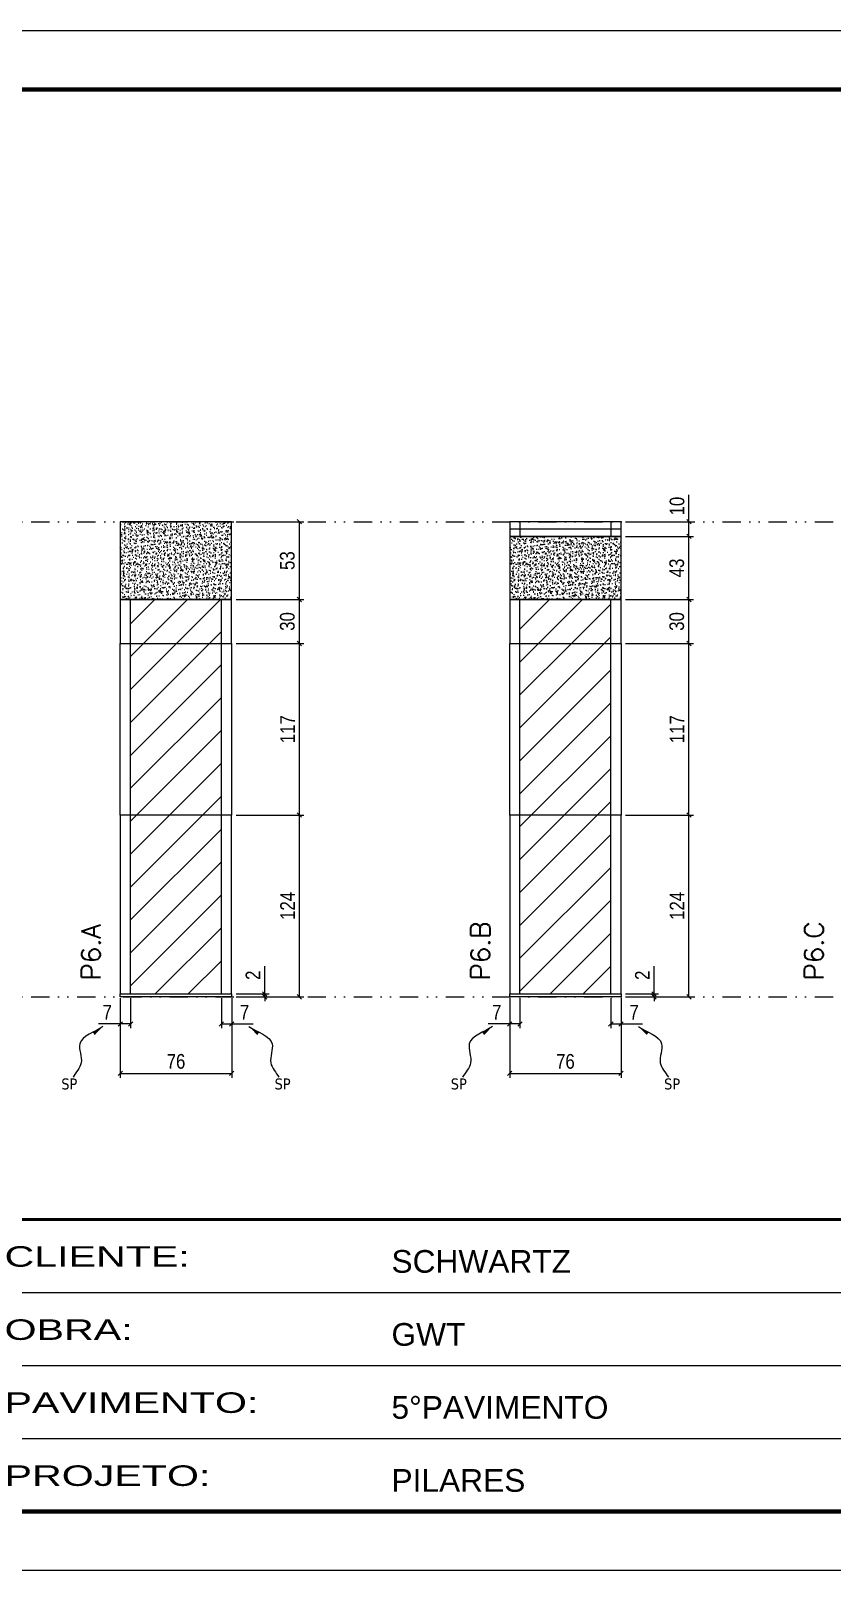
# Model space of a CAD drawing. Extents: x 13770 to 23315, y 867 to 16997.
# Drawn here: x 14839 to 15385, y 12353 to 13403 of the extents above; entities that cross this region are included whole.
import ezdxf

# ---------------------------------------------------------------- set-up
doc = ezdxf.new("R2010")
doc.units = 0
for name, pattern in [('CONTINUO', [0]), ('DASHED', [0.75, 0.5, -0.25]), ('DIVIDE2', [0.625, 0.25, -0.125, 0, -0.125, 0, -0.125]), ('HIDDEN', [0.375, 0.25, -0.125])]:
    doc.linetypes.add(name, pattern=pattern)
for name, color, linetype in [('COTA', 241, 'Continuous'), ('Nível', 160, 'Continuous'), ('Painéis', 200, 'Continuous'), ('SARR_7x10', 140, 'Continuous'), ('Sarrafo de Pressão', 42, 'HIDDEN'), ('texto', 7, 'Continuous')]:
    doc.layers.add(name, color=color, linetype=linetype)
for name, color, linetype, lineweight in [('Folhas', 255, 'Continuous', 9), ('Hachura', 251, 'Continuous', 9), ('SARRAFO DE PRESSAO', 251, 'DASHED', 9), ('Texto Seção', 7, 'Continuous', 15)]:
    doc.layers.add(name, color=color, linetype=linetype, lineweight=lineweight)
doc.styles.add('ARIAL', font='arial.ttf')
doc.styles.add('COTA TECNICA', font='techl___.ttf', dxfattribs={"height": 10})
doc.styles.add('COTA TECNICA-50', font='techl___.ttf', dxfattribs={"height": 10})
doc.styles.add('REGUA-120', font='ROMANS.shx', dxfattribs={"height": 15})
doc.styles.get("Standard").update_dxf_attribs({"font": 'arial.ttf'})
doc.styles.add('Tecnologia', font='')
doc.styles.get('Tecnologia').set_extended_font_data('Forgotten Futurist')
doc.dimstyles.new('COTA PAINEL-50', dxfattribs={"dimtxt": 10, "dimasz": 3, "dimexe": 3, "dimexo": 3, "dimgap": 3, "dimtad": 1, "dimdec": 1, "dimzin": 12, "dimdsep": 46, "dimtxsty": 'COTA TECNICA-50', "dimblk1": 'OBLIQUE', "dimblk2": 'OBLIQUE', "dimsah": 1, "dimcen": 0.9, "dimclrd": 4, "dimclre": 4, "dimclrt": 240, "dimadec": 1, "dimazin": 3, "dimtfac": 1, "dimtdec": 1, "dimtmove": 0, "dimatfit": 3, "dimfxl": 1, "dimtolj": 1, "dimtzin": 12, "dimarcsym": 0})
doc.dimstyles.new('PAINEL', dxfattribs={"dimtxt": 10, "dimasz": 3, "dimexe": 3, "dimexo": 3, "dimgap": 3, "dimtad": 1, "dimdec": 1, "dimzin": 12, "dimdsep": 46, "dimtxsty": 'COTA TECNICA', "dimblk1": 'OBLIQUE', "dimblk2": 'OBLIQUE', "dimsah": 1, "dimcen": 0.9, "dimclrd": 4, "dimclre": 4, "dimclrt": 240, "dimadec": 1, "dimazin": 3, "dimtfac": 1, "dimtdec": 1, "dimtmove": 0, "dimatfit": 3, "dimfxl": 1, "dimtolj": 1, "dimtzin": 12, "dimarcsym": 0})
doc.dimstyles.get("Standard").update_dxf_attribs({"dimtxt": 0.18, "dimasz": 0.18, "dimexe": 0.18, "dimexo": 0.0625, "dimgap": 0.09, "dimtad": 0, "dimtih": 1, "dimtoh": 1, "dimdec": 4, "dimzin": 0, "dimdsep": 46, "dimtxsty": 'Standard', "dimcen": 0.09, "dimadec": 0, "dimazin": 0, "dimtfac": 1, "dimtdec": 4, "dimtofl": 0, "dimtmove": 0, "dimatfit": 3, "dimfxl": 1, "dimtolj": 1, "dimtzin": 0, "dimarcsym": 0})

# ---------------------------------------------------------------- blocks, each defined once
blk = doc.blocks.new('9999999999')
at = {"color": 30, "linetype": 'CONTINUO'}
for p, q in [((98564.6, 34379.6), (99584, 34379.6)), ((98564.6, 34329.8), (99488, 34329.8)), ((98564.6, 34280), (99488, 34280))]:
    blk.add_line(p, q, dxfattribs=at)
at = {"color": 30, "linetype": 'CONTINUO', "const_width": 2}
blk.add_lwpolyline([(99584, 34230.2), (99584, 34414.4, 0.414214), (99569, 34429.4), (98229, 34429.4, 0.414214), (98214, 34414.4), (98214, 34245.2, 0.414214), (98229, 34230.2), (99584, 34230.2)], format="xyb", dxfattribs=at)
at = {"layer": 'Folhas'}
blk.add_lwpolyline([(98139, 34190.2), (99624, 34190.2), (99624, 35240.2), (98139, 35240.2)], close=True, dxfattribs=at)
at = {"layer": 'Folhas', "color": 30, "const_width": 3}
blk.add_lwpolyline([(98214, 34230.2), (99584, 34230.2), (99584, 35200.2), (98214, 35200.2)], close=True, dxfattribs=at)
at = {"color": 7, "linetype": 'Continuous', "ltscale": 5, "style": 'ARIAL'}
for s, height, p in [('SCHWARTZ', 15.48, (98837.7, 34393.1)), ('GWT', 15.48, (98837.7, 34343.3)), ('5°PAVIMENTO', 15.483, (98837.7, 34293.5)), ('PILARES', 15.48, (98837.7, 34243.7))]:
    blk.add_text(s, height=height, dxfattribs=at).set_placement(p)
at = {"layer": 'Folhas', "color": 7, "style": 'Tecnologia', "width": 1.5}
for s, p in [('CLIENTE:', (98573.7, 34397.2)), ('OBRA:', (98573.7, 34347.3)), ('PAVIMENTO:', (98573.7, 34297.5)), ('PROJETO:', (98573.7, 34247.7))]:
    blk.add_text(s, height=14, dxfattribs=at).set_placement(p)
blk = doc.blocks.new('_Oblique')
at = {"color": 0, "linetype": 'ByBlock', "lineweight": -2}
blk.add_line((-0.5, -0.5), (0.5, 0.5), dxfattribs=at)
blk = doc.blocks.new('*D200')
at = {"layer": 'COTA', "color": 4, "lineweight": -2, "transparency": 16777216}
for p, q in [((14899.7, 12742.9), (14899.7, 12688.7)), ((14975.7, 12742.9), (14975.7, 12688.7)), ((14899.7, 12691.7), (14975.7, 12691.7))]:
    blk.add_line(p, q, dxfattribs=at)
at = {"layer": 'Defpoints', "color": 0, "transparency": 16777216}
for p in [(14899.7, 12745.9), (14975.7, 12745.9), (14975.7, 12691.7)]:
    blk.add_point(p, dxfattribs=at)
at = {"layer": 'COTA', "color": 4, "lineweight": -2, "transparency": 16777216, "xscale": 3, "yscale": 3, "zscale": 3, "rotation": 180}
blk.add_blockref('_Oblique', (14899.7, 12691.7), dxfattribs=at)
at = {"layer": 'COTA', "color": 4, "lineweight": -2, "transparency": 16777216, "xscale": 3, "yscale": 3, "zscale": 3}
blk.add_blockref('_Oblique', (14975.7, 12691.7), dxfattribs=at)
at = {"layer": 'COTA', "color": 240, "transparency": 16777216, "insert": (14937.7, 12699.8), "char_height": 10, "attachment_point": 5, "style": 'COTA TECNICA'}
blk.add_mtext('\\A1;76', dxfattribs=at)
blk = doc.blocks.new('*D201')
at = {"layer": 'COTA', "color": 4, "lineweight": -2, "transparency": 16777216}
for p, q in [((14978.7, 12867.9), (15024.9, 12867.9)), ((15021.9, 12743.9), (15021.9, 12867.9)), ((14978.7, 12743.9), (15024.9, 12743.9))]:
    blk.add_line(p, q, dxfattribs=at)
at = {"layer": 'Defpoints', "color": 0, "transparency": 16777216}
for p in [(14975.7, 12867.9), (15021.9, 12867.9), (14975.7, 12743.9)]:
    blk.add_point(p, dxfattribs=at)
at = {"layer": 'COTA', "color": 4, "lineweight": -2, "transparency": 16777216, "xscale": 3, "yscale": 3, "zscale": 3}
for p, rotation in [((15021.9, 12867.9), 90), ((15021.9, 12743.9), 270)]:
    blk.add_blockref('_Oblique', p, dxfattribs=dict(at, rotation=rotation))
at = {"layer": 'COTA', "color": 240, "transparency": 16777216, "insert": (15013.8, 12805.9), "char_height": 10, "attachment_point": 5, "rotation": 90, "style": 'COTA TECNICA-50'}
blk.add_mtext('\\A1;124', dxfattribs=at)
blk = doc.blocks.new('*D202')
at = {"layer": 'COTA', "color": 4, "lineweight": -2, "transparency": 16777216}
for p, q in [((14998.2, 12745.9), (14998.2, 12764.7)), ((14978.7, 12745.9), (15001.2, 12745.9)), ((14978.7, 12743.9), (15001.2, 12743.9)), ((14998.2, 12743.9), (14998.2, 12745.9)), ((14998.2, 12743.9), (14998.2, 12740.9))]:
    blk.add_line(p, q, dxfattribs=at)
at = {"layer": 'Defpoints', "color": 0, "transparency": 16777216}
for p in [(14975.7, 12745.9), (14975.7, 12743.9), (14998.2, 12743.9)]:
    blk.add_point(p, dxfattribs=at)
at = {"layer": 'COTA', "color": 4, "lineweight": -2, "transparency": 16777216, "xscale": 3, "yscale": 3, "zscale": 3}
for p, rotation in [((14998.2, 12745.9), 270), ((14998.2, 12743.9), 90)]:
    blk.add_blockref('_Oblique', p, dxfattribs=dict(at, rotation=rotation))
at = {"layer": 'COTA', "color": 240, "transparency": 16777216, "insert": (14990.2, 12758.6), "char_height": 10, "attachment_point": 5, "rotation": 90, "style": 'COTA TECNICA-50'}
blk.add_mtext('\\A1;2', dxfattribs=at)
blk = doc.blocks.new('*D206')
at = {"layer": 'COTA', "color": 4, "linetype": 'ByBlock', "lineweight": -2, "transparency": 16777216}
for p, q in [((14978.7, 12984.9), (15024.9, 12984.9)), ((15021.9, 12867.9), (15021.9, 12984.9)), ((14978.7, 12867.9), (15024.9, 12867.9))]:
    blk.add_line(p, q, dxfattribs=at)
at = {"layer": 'Defpoints', "color": 0, "linetype": 'ByBlock', "transparency": 16777216}
for p in [(14975.7, 12984.9), (15021.9, 12984.9), (14975.7, 12867.9)]:
    blk.add_point(p, dxfattribs=at)
at = {"layer": 'COTA', "color": 4, "linetype": 'ByBlock', "lineweight": -2, "transparency": 16777216, "xscale": 3, "yscale": 3, "zscale": 3}
for p, rotation in [((15021.9, 12984.9), 90), ((15021.9, 12867.9), 270)]:
    blk.add_blockref('_Oblique', p, dxfattribs=dict(at, rotation=rotation))
at = {"layer": 'COTA', "color": 240, "linetype": 'ByBlock', "transparency": 16777216, "insert": (15013.8, 12926.4), "char_height": 10, "attachment_point": 5, "rotation": 90, "style": 'COTA TECNICA'}
blk.add_mtext('\\A1;117', dxfattribs=at)
blk = doc.blocks.new('*D203')
at = {"layer": 'COTA', "color": 4, "lineweight": -2, "transparency": 16777216}
for p, q in [((14899.7, 12740.9), (14899.7, 12722.4)), ((14906.7, 12742.9), (14906.7, 12722.4)), ((14899.7, 12725.4), (14884.9, 12725.4)), ((14906.7, 12725.4), (14899.7, 12725.4))]:
    blk.add_line(p, q, dxfattribs=at)
at = {"layer": 'Defpoints', "color": 0, "transparency": 16777216}
for p in [(14899.7, 12743.9), (14906.7, 12745.9), (14899.7, 12725.4)]:
    blk.add_point(p, dxfattribs=at)
at = {"layer": 'COTA', "color": 4, "lineweight": -2, "transparency": 16777216, "xscale": 3, "yscale": 3, "zscale": 3, "rotation": 180}
blk.add_blockref('_Oblique', (14899.7, 12725.4), dxfattribs=at)
at = {"layer": 'COTA', "color": 4, "lineweight": -2, "transparency": 16777216, "xscale": 3, "yscale": 3, "zscale": 3}
blk.add_blockref('_Oblique', (14906.7, 12725.4), dxfattribs=at)
at = {"layer": 'COTA', "color": 240, "transparency": 16777216, "insert": (14890.8, 12733.4), "char_height": 10, "attachment_point": 5, "style": 'COTA TECNICA-50'}
blk.add_mtext('\\A1;7', dxfattribs=at)
blk = doc.blocks.new('*D204')
at = {"layer": 'COTA', "color": 4, "lineweight": -2, "transparency": 16777216}
for p, q in [((14968.7, 12742.9), (14968.7, 12722.4)), ((14975.7, 12740.9), (14975.7, 12722.4)), ((14968.7, 12725.4), (14975.7, 12725.4)), ((14975.7, 12725.4), (14990.4, 12725.4))]:
    blk.add_line(p, q, dxfattribs=at)
at = {"layer": 'Defpoints', "color": 0, "transparency": 16777216}
for p in [(14968.7, 12745.9), (14975.7, 12743.9), (14975.7, 12725.4)]:
    blk.add_point(p, dxfattribs=at)
at = {"layer": 'COTA', "color": 4, "lineweight": -2, "transparency": 16777216, "xscale": 3, "yscale": 3, "zscale": 3, "rotation": 180}
blk.add_blockref('_Oblique', (14968.7, 12725.4), dxfattribs=at)
at = {"layer": 'COTA', "color": 4, "lineweight": -2, "transparency": 16777216, "xscale": 3, "yscale": 3, "zscale": 3}
blk.add_blockref('_Oblique', (14975.7, 12725.4), dxfattribs=at)
at = {"layer": 'COTA', "color": 240, "transparency": 16777216, "insert": (14984.5, 12733.4), "char_height": 10, "attachment_point": 5, "style": 'COTA TECNICA-50'}
blk.add_mtext('\\A1;7', dxfattribs=at)
blk = doc.blocks.new('*D205')
at = {"layer": 'COTA', "color": 4, "lineweight": -2, "transparency": 16777216}
for p, q in [((14978.7, 13067.9), (15024.9, 13067.9)), ((15021.9, 13014.9), (15021.9, 13067.9)), ((14978.7, 13014.9), (15024.9, 13014.9))]:
    blk.add_line(p, q, dxfattribs=at)
at = {"layer": 'Defpoints', "color": 0, "transparency": 16777216}
for p in [(14975.7, 13067.9), (15021.9, 13067.9), (14975.7, 13014.9)]:
    blk.add_point(p, dxfattribs=at)
at = {"layer": 'COTA', "color": 4, "lineweight": -2, "transparency": 16777216, "xscale": 3, "yscale": 3, "zscale": 3}
for p, rotation in [((15021.9, 13067.9), 90), ((15021.9, 13014.9), 270)]:
    blk.add_blockref('_Oblique', p, dxfattribs=dict(at, rotation=rotation))
at = {"layer": 'COTA', "color": 240, "transparency": 16777216, "insert": (15013.7, 13041.4), "char_height": 10, "attachment_point": 5, "rotation": 90, "style": 'COTA TECNICA'}
blk.add_mtext('\\A1;53', dxfattribs=at)
blk = doc.blocks.new('*D874')
at = {"layer": 'COTA', "color": 4, "lineweight": -2, "transparency": 16777216}
for p, q in [((14978.7, 13014.9), (15024.9, 13014.9)), ((15021.9, 12984.9), (15021.9, 13014.9)), ((14978.7, 12984.9), (15024.9, 12984.9))]:
    blk.add_line(p, q, dxfattribs=at)
at = {"layer": 'Defpoints', "color": 0, "transparency": 16777216}
for p in [(14975.7, 13014.9), (15021.9, 13014.9), (14975.7, 12984.9)]:
    blk.add_point(p, dxfattribs=at)
at = {"layer": 'COTA', "color": 4, "lineweight": -2, "transparency": 16777216, "xscale": 3, "yscale": 3, "zscale": 3}
for p, rotation in [((15021.9, 13014.9), 90), ((15021.9, 12984.9), 270)]:
    blk.add_blockref('_Oblique', p, dxfattribs=dict(at, rotation=rotation))
at = {"layer": 'COTA', "color": 240, "transparency": 16777216, "insert": (15013.7, 12999.9), "char_height": 10, "attachment_point": 5, "rotation": 90, "style": 'COTA TECNICA'}
blk.add_mtext('\\A1;30', dxfattribs=at)
blk = doc.blocks.new('*D1763')
at = {"layer": 'COTA', "color": 4, "lineweight": -2, "transparency": 16777216}
for p, q in [((15165.4, 12742.9), (15165.4, 12688.7)), ((15241.4, 12742.9), (15241.4, 12688.7)), ((15165.4, 12691.7), (15241.4, 12691.7))]:
    blk.add_line(p, q, dxfattribs=at)
at = {"layer": 'Defpoints', "color": 0, "transparency": 16777216}
for p in [(15165.4, 12745.9), (15241.4, 12745.9), (15241.4, 12691.7)]:
    blk.add_point(p, dxfattribs=at)
at = {"layer": 'COTA', "color": 4, "lineweight": -2, "transparency": 16777216, "xscale": 3, "yscale": 3, "zscale": 3, "rotation": 180}
blk.add_blockref('_Oblique', (15165.4, 12691.7), dxfattribs=at)
at = {"layer": 'COTA', "color": 4, "lineweight": -2, "transparency": 16777216, "xscale": 3, "yscale": 3, "zscale": 3}
blk.add_blockref('_Oblique', (15241.4, 12691.7), dxfattribs=at)
at = {"layer": 'COTA', "color": 240, "transparency": 16777216, "insert": (15203.4, 12699.8), "char_height": 10, "attachment_point": 5, "style": 'COTA TECNICA'}
blk.add_mtext('\\A1;76', dxfattribs=at)
blk = doc.blocks.new('*D1764')
at = {"layer": 'COTA', "color": 4, "lineweight": -2, "transparency": 16777216}
for p, q in [((15244.4, 12867.9), (15290.7, 12867.9)), ((15287.7, 12743.9), (15287.7, 12867.9)), ((15244.4, 12743.9), (15290.7, 12743.9))]:
    blk.add_line(p, q, dxfattribs=at)
at = {"layer": 'Defpoints', "color": 0, "transparency": 16777216}
for p in [(15241.4, 12867.9), (15287.7, 12867.9), (15241.4, 12743.9)]:
    blk.add_point(p, dxfattribs=at)
at = {"layer": 'COTA', "color": 4, "lineweight": -2, "transparency": 16777216, "xscale": 3, "yscale": 3, "zscale": 3}
for p, rotation in [((15287.7, 12867.9), 90), ((15287.7, 12743.9), 270)]:
    blk.add_blockref('_Oblique', p, dxfattribs=dict(at, rotation=rotation))
at = {"layer": 'COTA', "color": 240, "transparency": 16777216, "insert": (15279.6, 12805.9), "char_height": 10, "attachment_point": 5, "rotation": 90, "style": 'COTA TECNICA-50'}
blk.add_mtext('\\A1;124', dxfattribs=at)
blk = doc.blocks.new('*D1765')
at = {"layer": 'COTA', "color": 4, "lineweight": -2, "transparency": 16777216}
for p, q in [((15263.9, 12745.9), (15263.9, 12764.7)), ((15244.4, 12745.9), (15266.9, 12745.9)), ((15244.4, 12743.9), (15266.9, 12743.9)), ((15263.9, 12743.9), (15263.9, 12745.9)), ((15263.9, 12743.9), (15263.9, 12740.9))]:
    blk.add_line(p, q, dxfattribs=at)
at = {"layer": 'Defpoints', "color": 0, "transparency": 16777216}
for p in [(15241.4, 12745.9), (15241.4, 12743.9), (15263.9, 12743.9)]:
    blk.add_point(p, dxfattribs=at)
at = {"layer": 'COTA', "color": 4, "lineweight": -2, "transparency": 16777216, "xscale": 3, "yscale": 3, "zscale": 3}
for p, rotation in [((15263.9, 12745.9), 270), ((15263.9, 12743.9), 90)]:
    blk.add_blockref('_Oblique', p, dxfattribs=dict(at, rotation=rotation))
at = {"layer": 'COTA', "color": 240, "transparency": 16777216, "insert": (15255.9, 12758.6), "char_height": 10, "attachment_point": 5, "rotation": 90, "style": 'COTA TECNICA-50'}
blk.add_mtext('\\A1;2', dxfattribs=at)
blk = doc.blocks.new('*D1769')
at = {"layer": 'COTA', "color": 4, "linetype": 'ByBlock', "lineweight": -2, "transparency": 16777216}
for p, q in [((15244.4, 12984.9), (15290.7, 12984.9)), ((15287.7, 12867.9), (15287.7, 12984.9)), ((15244.4, 12867.9), (15290.7, 12867.9))]:
    blk.add_line(p, q, dxfattribs=at)
at = {"layer": 'Defpoints', "color": 0, "linetype": 'ByBlock', "transparency": 16777216}
for p in [(15241.4, 12984.9), (15287.7, 12984.9), (15241.4, 12867.9)]:
    blk.add_point(p, dxfattribs=at)
at = {"layer": 'COTA', "color": 4, "linetype": 'ByBlock', "lineweight": -2, "transparency": 16777216, "xscale": 3, "yscale": 3, "zscale": 3}
for p, rotation in [((15287.7, 12984.9), 90), ((15287.7, 12867.9), 270)]:
    blk.add_blockref('_Oblique', p, dxfattribs=dict(at, rotation=rotation))
at = {"layer": 'COTA', "color": 240, "linetype": 'ByBlock', "transparency": 16777216, "insert": (15279.6, 12926.4), "char_height": 10, "attachment_point": 5, "rotation": 90, "style": 'COTA TECNICA'}
blk.add_mtext('\\A1;117', dxfattribs=at)
blk = doc.blocks.new('*D1766')
at = {"layer": 'COTA', "color": 4, "lineweight": -2, "transparency": 16777216}
for p, q in [((15165.4, 12740.9), (15165.4, 12722.4)), ((15172.4, 12742.9), (15172.4, 12722.4)), ((15165.4, 12725.4), (15150.7, 12725.4)), ((15172.4, 12725.4), (15165.4, 12725.4))]:
    blk.add_line(p, q, dxfattribs=at)
at = {"layer": 'Defpoints', "color": 0, "transparency": 16777216}
for p in [(15165.4, 12743.9), (15172.4, 12745.9), (15165.4, 12725.4)]:
    blk.add_point(p, dxfattribs=at)
at = {"layer": 'COTA', "color": 4, "lineweight": -2, "transparency": 16777216, "xscale": 3, "yscale": 3, "zscale": 3, "rotation": 180}
blk.add_blockref('_Oblique', (15165.4, 12725.4), dxfattribs=at)
at = {"layer": 'COTA', "color": 4, "lineweight": -2, "transparency": 16777216, "xscale": 3, "yscale": 3, "zscale": 3}
blk.add_blockref('_Oblique', (15172.4, 12725.4), dxfattribs=at)
at = {"layer": 'COTA', "color": 240, "transparency": 16777216, "insert": (15156.5, 12733.4), "char_height": 10, "attachment_point": 5, "style": 'COTA TECNICA-50'}
blk.add_mtext('\\A1;7', dxfattribs=at)
blk = doc.blocks.new('*D1767')
at = {"layer": 'COTA', "color": 4, "lineweight": -2, "transparency": 16777216}
for p, q in [((15234.4, 12742.9), (15234.4, 12722.4)), ((15241.4, 12740.9), (15241.4, 12722.4)), ((15234.4, 12725.4), (15241.4, 12725.4)), ((15241.4, 12725.4), (15256.1, 12725.4))]:
    blk.add_line(p, q, dxfattribs=at)
at = {"layer": 'Defpoints', "color": 0, "transparency": 16777216}
for p in [(15234.4, 12745.9), (15241.4, 12743.9), (15241.4, 12725.4)]:
    blk.add_point(p, dxfattribs=at)
at = {"layer": 'COTA', "color": 4, "lineweight": -2, "transparency": 16777216, "xscale": 3, "yscale": 3, "zscale": 3, "rotation": 180}
blk.add_blockref('_Oblique', (15234.4, 12725.4), dxfattribs=at)
at = {"layer": 'COTA', "color": 4, "lineweight": -2, "transparency": 16777216, "xscale": 3, "yscale": 3, "zscale": 3}
blk.add_blockref('_Oblique', (15241.4, 12725.4), dxfattribs=at)
at = {"layer": 'COTA', "color": 240, "transparency": 16777216, "insert": (15250.3, 12733.4), "char_height": 10, "attachment_point": 5, "style": 'COTA TECNICA-50'}
blk.add_mtext('\\A1;7', dxfattribs=at)
blk = doc.blocks.new('*D1768')
at = {"layer": 'COTA', "color": 4, "lineweight": -2, "transparency": 16777216}
for p, q in [((15244.4, 13057.9), (15290.7, 13057.9)), ((15287.7, 13014.9), (15287.7, 13057.9)), ((15244.4, 13014.9), (15290.7, 13014.9))]:
    blk.add_line(p, q, dxfattribs=at)
at = {"layer": 'Defpoints', "color": 0, "transparency": 16777216}
for p in [(15241.4, 13057.9), (15287.7, 13057.9), (15241.4, 13014.9)]:
    blk.add_point(p, dxfattribs=at)
at = {"layer": 'COTA', "color": 4, "lineweight": -2, "transparency": 16777216, "xscale": 3, "yscale": 3, "zscale": 3}
for p, rotation in [((15287.7, 13057.9), 90), ((15287.7, 13014.9), 270)]:
    blk.add_blockref('_Oblique', p, dxfattribs=dict(at, rotation=rotation))
at = {"layer": 'COTA', "color": 240, "transparency": 16777216, "insert": (15279.4, 13036.4), "char_height": 10, "attachment_point": 5, "rotation": 90, "style": 'COTA TECNICA'}
blk.add_mtext('\\A1;43', dxfattribs=at)
blk = doc.blocks.new('*D1770')
at = {"layer": 'COTA', "color": 4, "lineweight": -2, "transparency": 16777216}
for p, q in [((15244.4, 13014.9), (15290.7, 13014.9)), ((15287.7, 12984.9), (15287.7, 13014.9)), ((15244.4, 12984.9), (15290.7, 12984.9))]:
    blk.add_line(p, q, dxfattribs=at)
at = {"layer": 'Defpoints', "color": 0, "transparency": 16777216}
for p in [(15241.4, 13014.9), (15287.7, 13014.9), (15241.4, 12984.9)]:
    blk.add_point(p, dxfattribs=at)
at = {"layer": 'COTA', "color": 4, "lineweight": -2, "transparency": 16777216, "xscale": 3, "yscale": 3, "zscale": 3}
for p, rotation in [((15287.7, 13014.9), 90), ((15287.7, 12984.9), 270)]:
    blk.add_blockref('_Oblique', p, dxfattribs=dict(at, rotation=rotation))
at = {"layer": 'COTA', "color": 240, "transparency": 16777216, "insert": (15279.4, 12999.9), "char_height": 10, "attachment_point": 5, "rotation": 90, "style": 'COTA TECNICA'}
blk.add_mtext('\\A1;30', dxfattribs=at)
blk = doc.blocks.new('*D1771')
at = {"layer": 'COTA', "color": 4, "lineweight": -2, "transparency": 16777216}
for p, q in [((15287.7, 13067.9), (15287.7, 13086.3)), ((15244.4, 13067.9), (15290.7, 13067.9)), ((15287.7, 13057.9), (15287.7, 13067.9)), ((15244.4, 13057.9), (15290.7, 13057.9))]:
    blk.add_line(p, q, dxfattribs=at)
at = {"layer": 'Defpoints', "color": 0, "transparency": 16777216}
for p in [(15241.4, 13067.9), (15287.7, 13067.9), (15241.4, 13057.9)]:
    blk.add_point(p, dxfattribs=at)
at = {"layer": 'COTA', "color": 4, "lineweight": -2, "transparency": 16777216, "xscale": 3, "yscale": 3, "zscale": 3}
for p, rotation in [((15287.7, 13067.9), 90), ((15287.7, 13057.9), 270)]:
    blk.add_blockref('_Oblique', p, dxfattribs=dict(at, rotation=rotation))
at = {"layer": 'COTA', "color": 240, "transparency": 16777216, "insert": (15279.6, 13078.6), "char_height": 10, "attachment_point": 5, "rotation": 90, "style": 'COTA TECNICA'}
blk.add_mtext('\\A1;10', dxfattribs=at)

msp = doc.modelspace()

# ---------------------------------------------------------------- hatches: boundary and pattern name
at = {"layer": 'COTA'}
h = msp.add_hatch(dxfattribs=at)
h.set_pattern_fill('AR-CONC', color=256, scale=0.03)
h.set_pattern_definition([(50, (-4553.428, -2328.15), (5.4655401, -0.4781726), [0.5715, -6.2865]), (355, (-4553.428, -2328.15), (-1.0573026, 5.7317054), [0.4572, -5.0292175]), (100.451445, (-4552.9727, -2328.19), (4.4082374, 5.2535326), [0.4857003, -5.3427073]), (46.1842, (-4553.428, -2326.626), (8.1323712, -1.2612698), [0.85725, -9.42975]), (96.635558, (-4552.7505, -2326.731), (7.122124, 7.4227837), [0.7285507, -8.0140682]), (351.18415, (-4553.428, -2326.626), (7.122124, 7.4227837), [0.685799, -7.543792]), (21, (-4552.666, -2327.007), (4.5484317, -3.06795595), [0.5715, -6.2865]), (326, (-4552.666, -2327.007), (1.8540609, 5.525639), [0.4572, -5.0292]), (71.451445, (-4552.287, -2327.263), (6.4024926, 2.4576831), [0.4857003, -5.3426981]), (37.5, (-4553.4282, -2328.1502), (0.0926581, 2.53665117), [0, -4.96824, 0, -5.1054, 0, -5.04825]), (7.5, (-4553.4282, -2328.1502), (2.00458988, 3.00541724), [0, -2.91084, 0, -4.85394, 0, -1.92405]), (327.5, (-4555.1274, -2328.1502), (4.06771786, -0.17186232), [0, -1.905, 0, -5.9436, 0, -7.8867]), (317.5, (-4555.8894, -2328.1502), (4.44387544, 0.76279473), [0, -2.4765, 0, -3.94716, 0, -5.6007])])
h.paths.add_polyline_path([(14975.68, 13014.88), (14975.68, 13067.88), (14899.68, 13067.88), (14899.68, 13014.88)])
h = msp.add_hatch(dxfattribs=at)
h.set_pattern_fill('AR-CONC', color=256, scale=0.03)
h.set_pattern_definition([(50, (-4287.689, -2328.15), (5.4655401, -0.4781726), [0.5715, -6.2865]), (355, (-4287.689, -2328.15), (-1.0573026, 5.7317054), [0.4572, -5.0292175]), (100.451445, (-4287.2335, -2328.19), (4.4082374, 5.2535326), [0.4857003, -5.3427073]), (46.1842, (-4287.689, -2326.626), (8.1323712, -1.2612698), [0.85725, -9.42975]), (96.635558, (-4287.011, -2326.731), (7.122124, 7.4227837), [0.7285507, -8.0140682]), (351.18415, (-4287.689, -2326.626), (7.122124, 7.4227837), [0.685799, -7.543792]), (21, (-4286.927, -2327.007), (4.5484317, -3.06795595), [0.5715, -6.2865]), (326, (-4286.927, -2327.007), (1.8540609, 5.525639), [0.4572, -5.0292]), (71.451445, (-4286.548, -2327.263), (6.4024926, 2.4576831), [0.4857003, -5.3426981]), (37.5, (-4287.689, -2328.1502), (0.0926581, 2.53665117), [0, -4.96824, 0, -5.1054, 0, -5.04825]), (7.5, (-4287.689, -2328.1502), (2.00458988, 3.00541724), [0, -2.91084, 0, -4.85394, 0, -1.92405]), (327.5, (-4289.3882, -2328.1502), (4.06771786, -0.17186232), [0, -1.905, 0, -5.9436, 0, -7.8867]), (317.5, (-4290.1502, -2328.1502), (4.44387544, 0.76279473), [0, -2.4765, 0, -3.94716, 0, -5.6007])])
h.paths.add_polyline_path([(15241.41, 13014.88), (15241.41, 13057.88), (15165.41, 13057.88), (15165.41, 13014.88)])
at = {"layer": 'Hachura', "linetype": 'ByBlock'}
h = msp.add_hatch(dxfattribs=at)
h.set_pattern_fill('ANSI31', color=256, scale=5)
h.paths.add_polyline_path([(14968.68, 13014.88), (14906.68, 13014.88), (14906.68, 12984.88), (14968.68, 12984.88)])
h.paths.add_polyline_path([(15234.41, 13014.88), (15172.41, 13014.88), (15172.41, 12984.88), (15234.41, 12984.88)])
h.paths.add_polyline_path([(15441.93, 13036.88), (15392.93, 13036.88), (15392.93, 12989.88), (15441.93, 12989.88)])
h.paths.add_polyline_path([(15664.47, 12977.88), (15615.47, 12977.88), (15615.47, 12961.88), (15664.47, 12961.88)])
h.paths.add_polyline_path([(15664.47, 12961.88), (15615.47, 12961.88), (15615.47, 12954.88), (15664.47, 12954.88)])
h = msp.add_hatch(dxfattribs=at)
h.set_pattern_fill('ANSI31', color=256, scale=5)
h.paths.add_polyline_path([(14968.68, 12867.88), (14906.68, 12867.88), (14906.68, 12745.88), (14968.68, 12745.88)])
h.paths.add_polyline_path([(14906.68, 12867.88), (14968.68, 12867.88), (14968.68, 12984.88), (14906.68, 12984.88)])
h = msp.add_hatch(dxfattribs=at)
h.set_pattern_fill('ANSI31', color=256, scale=5)
h.paths.add_polyline_path([(15234.41, 12867.88), (15172.41, 12867.88), (15172.41, 12745.88), (15234.41, 12745.88)])
h.paths.add_polyline_path([(15172.41, 12867.88), (15234.41, 12867.88), (15234.41, 12984.88), (15172.41, 12984.88)])

# ---------------------------------------------------------------- linework, layer by layer
at = {"layer": 'COTA'}
for points in [[(14899.68, 13014.88), (14975.68, 13014.88), (14975.68, 13067.88), (14899.68, 13067.88)], [(15165.41, 13014.88), (15241.41, 13014.88), (15241.41, 13057.88), (15165.41, 13057.88)]]:
    msp.add_lwpolyline(points, close=True, dxfattribs=at)
at = {"layer": 'Nível', "color": 4, "linetype": 'DIVIDE2', "ltscale": 50}
for p, q in [((13769.54, 13067.88), (21112.79, 13067.88)), ((13769.54, 12743.88), (21112.79, 12743.88))]:
    msp.add_line(p, q, dxfattribs=at)
at = {"layer": 'Painéis'}
for points in [[(15165.41, 13057.88), (15241.41, 13057.88), (15241.41, 13067.88), (15165.41, 13067.88)], [(14899.68, 12984.88), (14975.68, 12984.88), (14975.68, 13014.88), (14899.68, 13014.88)], [(15165.41, 12984.88), (15241.41, 12984.88), (15241.41, 13014.88), (15165.41, 13014.88)], [(14899.68, 12984.88), (14975.68, 12984.88), (14975.68, 12867.88), (14899.68, 12867.88)], [(15165.41, 12984.88), (15241.41, 12984.88), (15241.41, 12867.88), (15165.41, 12867.88)], [(14899.68, 12745.88), (14975.68, 12745.88), (14975.68, 12867.88), (14899.68, 12867.88)], [(15165.41, 12745.88), (15241.41, 12745.88), (15241.41, 12867.88), (15165.41, 12867.88)], [(14899.68, 12745.88), (14975.68, 12745.88), (14975.68, 12743.88), (14899.68, 12743.88)], [(15165.41, 12745.88), (15241.41, 12745.88), (15241.41, 12743.88), (15165.41, 12743.88)]]:
    msp.add_lwpolyline(points, close=True, dxfattribs=at)
at = {"layer": 'SARR_7x10'}
msp.add_line((15241.41, 13062.88), (15165.41, 13062.88), dxfattribs=at)
at = {"layer": 'Sarrafo de Pressão'}
for p, q in [((15172.41, 13067.88), (15172.41, 13057.88)), ((15234.41, 13067.88), (15234.41, 13057.88)), ((14906.68, 12984.88), (14906.68, 13014.88)), ((14968.68, 12984.88), (14968.68, 13014.88)), ((15172.41, 12984.88), (15172.41, 13014.88)), ((15234.41, 12984.88), (15234.41, 13014.88)), ((14906.68, 12867.88), (14906.68, 12984.88)), ((14968.68, 12867.88), (14968.68, 12984.88)), ((15172.41, 12867.88), (15172.41, 12984.88)), ((15234.41, 12867.88), (15234.41, 12984.88)), ((14906.68, 12745.88), (14906.68, 12867.88)), ((14968.68, 12745.88), (14968.68, 12867.88)), ((15172.41, 12745.88), (15172.41, 12867.88)), ((15234.41, 12745.88), (15234.41, 12867.88))]:
    msp.add_line(p, q, dxfattribs=at)

# ---------------------------------------------------------------- block references
at = {"layer": 'SARRAFO DE PRESSAO', "color": 6, "linetype": 'ByBlock'}
msp.add_blockref('9999999999', (-83752.98, -21837.41), dxfattribs=at)

# ---------------------------------------------------------------- texts
at = {"layer": 'texto', "color": 0, "char_height": 7.5, "attachment_point": 5}
for insert in [(14864.9, 12684.39), (15010.45, 12684.39), (15130.64, 12684.39), (15276.19, 12684.39)]:
    msp.add_mtext('{\\fTahoma|b0|i0|c0|p34;\\C4;SP}', dxfattribs=dict(at, insert=insert))
at = {"layer": 'Texto Seção', "char_height": 13, "width": 285.3299, "attachment_point": 7, "rotation": 90, "style": 'REGUA-120'}
for s, insert in [('P6.A', (14886.2, 12755.13)), ('P6.B', (15151.94, 12755.13)), ('P6.C', (15379.46, 12755.13))]:
    msp.add_mtext(s, dxfattribs=dict(at, insert=insert))

# ---------------------------------------------------------------- dimensions: what is measured, and where the dimension line sits
at = {"layer": 'COTA'}
for base, p1, p2, angle, dimstyle, picture, middle in [((15287.65, 13067.88), (15241.41, 13057.88), (15241.41, 13067.88), 90, 'PAINEL', '*D1771', (15279.55, 13078.59)), ((15021.91, 13067.88), (14975.68, 13014.88), (14975.68, 13067.88), 90, 'PAINEL', '*D205', (15013.7, 13041.38)), ((15287.65, 13057.88), (15241.41, 13014.88), (15241.41, 13057.88), 90, 'PAINEL', '*D1768', (15279.43, 13036.38)), ((15021.91, 13014.88), (14975.68, 12984.88), (14975.68, 13014.88), 90, 'PAINEL', '*D874', (15013.7, 12999.88)), ((15287.65, 13014.88), (15241.41, 12984.88), (15241.41, 13014.88), 90, 'PAINEL', '*D1770', (15279.43, 12999.88)), ((15021.91, 12867.88), (14975.68, 12743.88), (14975.68, 12867.88), 90, 'COTA PAINEL-50', '*D201', (15013.84, 12805.88)), ((15287.65, 12867.88), (15241.41, 12743.88), (15241.41, 12867.88), 90, 'COTA PAINEL-50', '*D1764', (15279.58, 12805.88)), ((14899.68, 12725.37), (14906.68, 12745.88), (14899.68, 12743.88), 180, 'COTA PAINEL-50', '*D203', (14890.81, 12733.44)), ((15165.41, 12725.37), (15172.41, 12745.88), (15165.41, 12743.88), 180, 'COTA PAINEL-50', '*D1766', (15156.55, 12733.44))]:
    dim = msp.add_linear_dim(base=base, p1=p1, p2=p2, angle=angle, dimstyle=dimstyle, dxfattribs=at)
    dim.commit()
    dim.dimension.update_dxf_attribs({"geometry": picture, "text_midpoint": middle})
at = {"layer": 'COTA', "linetype": 'ByBlock'}
for base, p1, p2, picture, middle in [((15021.91, 12984.88), (14975.68, 12867.88), (14975.68, 12984.88), '*D206', (15013.84, 12926.38)), ((15287.65, 12984.88), (15241.41, 12867.88), (15241.41, 12984.88), '*D1769', (15279.58, 12926.38))]:
    dim = msp.add_linear_dim(base=base, p1=p1, p2=p2, angle=90, dimstyle='PAINEL', dxfattribs=at)
    dim.commit()
    dim.dimension.update_dxf_attribs({"geometry": picture, "text_midpoint": middle})
at = {"layer": 'COTA'}
for base, p1, p2, picture, middle in [((14998.2, 12743.88), (14975.68, 12745.88), (14975.68, 12743.88), '*D202', (14998.2, 12758.62)), ((15263.94, 12743.88), (15241.41, 12745.88), (15241.41, 12743.88), '*D1765', (15263.94, 12758.62))]:
    dim = msp.add_linear_dim(base=base, p1=p1, p2=p2, angle=90, dimstyle='COTA PAINEL-50', dxfattribs=at)
    dim.commit()
    dim.dimension.update_dxf_attribs({"geometry": picture, "text_midpoint": middle, "dimtype": 160})
for base, p1, p2, picture, middle in [((14975.68, 12691.7), (14899.68, 12745.88), (14975.68, 12745.88), '*D200', (14937.68, 12699.8)), ((15241.41, 12691.7), (15165.41, 12745.88), (15241.41, 12745.88), '*D1763', (15203.41, 12699.8))]:
    dim = msp.add_linear_dim(base=base, p1=p1, p2=p2, dimstyle='PAINEL', override={"dimarcsym": 2}, dxfattribs=at)
    dim.commit()
    dim.dimension.update_dxf_attribs({"geometry": picture, "text_midpoint": middle})
for base, p1, p2, picture, middle in [((14975.68, 12725.37), (14968.68, 12745.88), (14975.68, 12743.88), '*D204', (14984.54, 12733.44)), ((15241.41, 12725.37), (15234.41, 12745.88), (15241.41, 12743.88), '*D1767', (15250.28, 12733.44))]:
    dim = msp.add_linear_dim(base=base, p1=p1, p2=p2, dimstyle='COTA PAINEL-50', dxfattribs=at)
    dim.commit()
    dim.dimension.update_dxf_attribs({"geometry": picture, "text_midpoint": middle})

# ---------------------------------------------------------------- leaders
at = {"layer": 'COTA', "path_type": 1}
for points in [[(14887.85, 12723.7), (14872.06, 12711.86), (14872.99, 12698.86), (14867.43, 12689.07)], [(14987.5, 12723.7), (15003.29, 12711.86), (15002.36, 12698.86), (15007.92, 12689.07)], [(15153.59, 12723.7), (15137.8, 12711.86), (15138.73, 12698.86), (15133.17, 12689.07)], [(15253.24, 12723.7), (15269.03, 12711.86), (15268.1, 12698.86), (15273.66, 12689.07)]]:
    msp.add_leader(points, dimstyle='Standard', override={"dimasz": 8}, dxfattribs=at)

doc.saveas('drawing.dxf')
